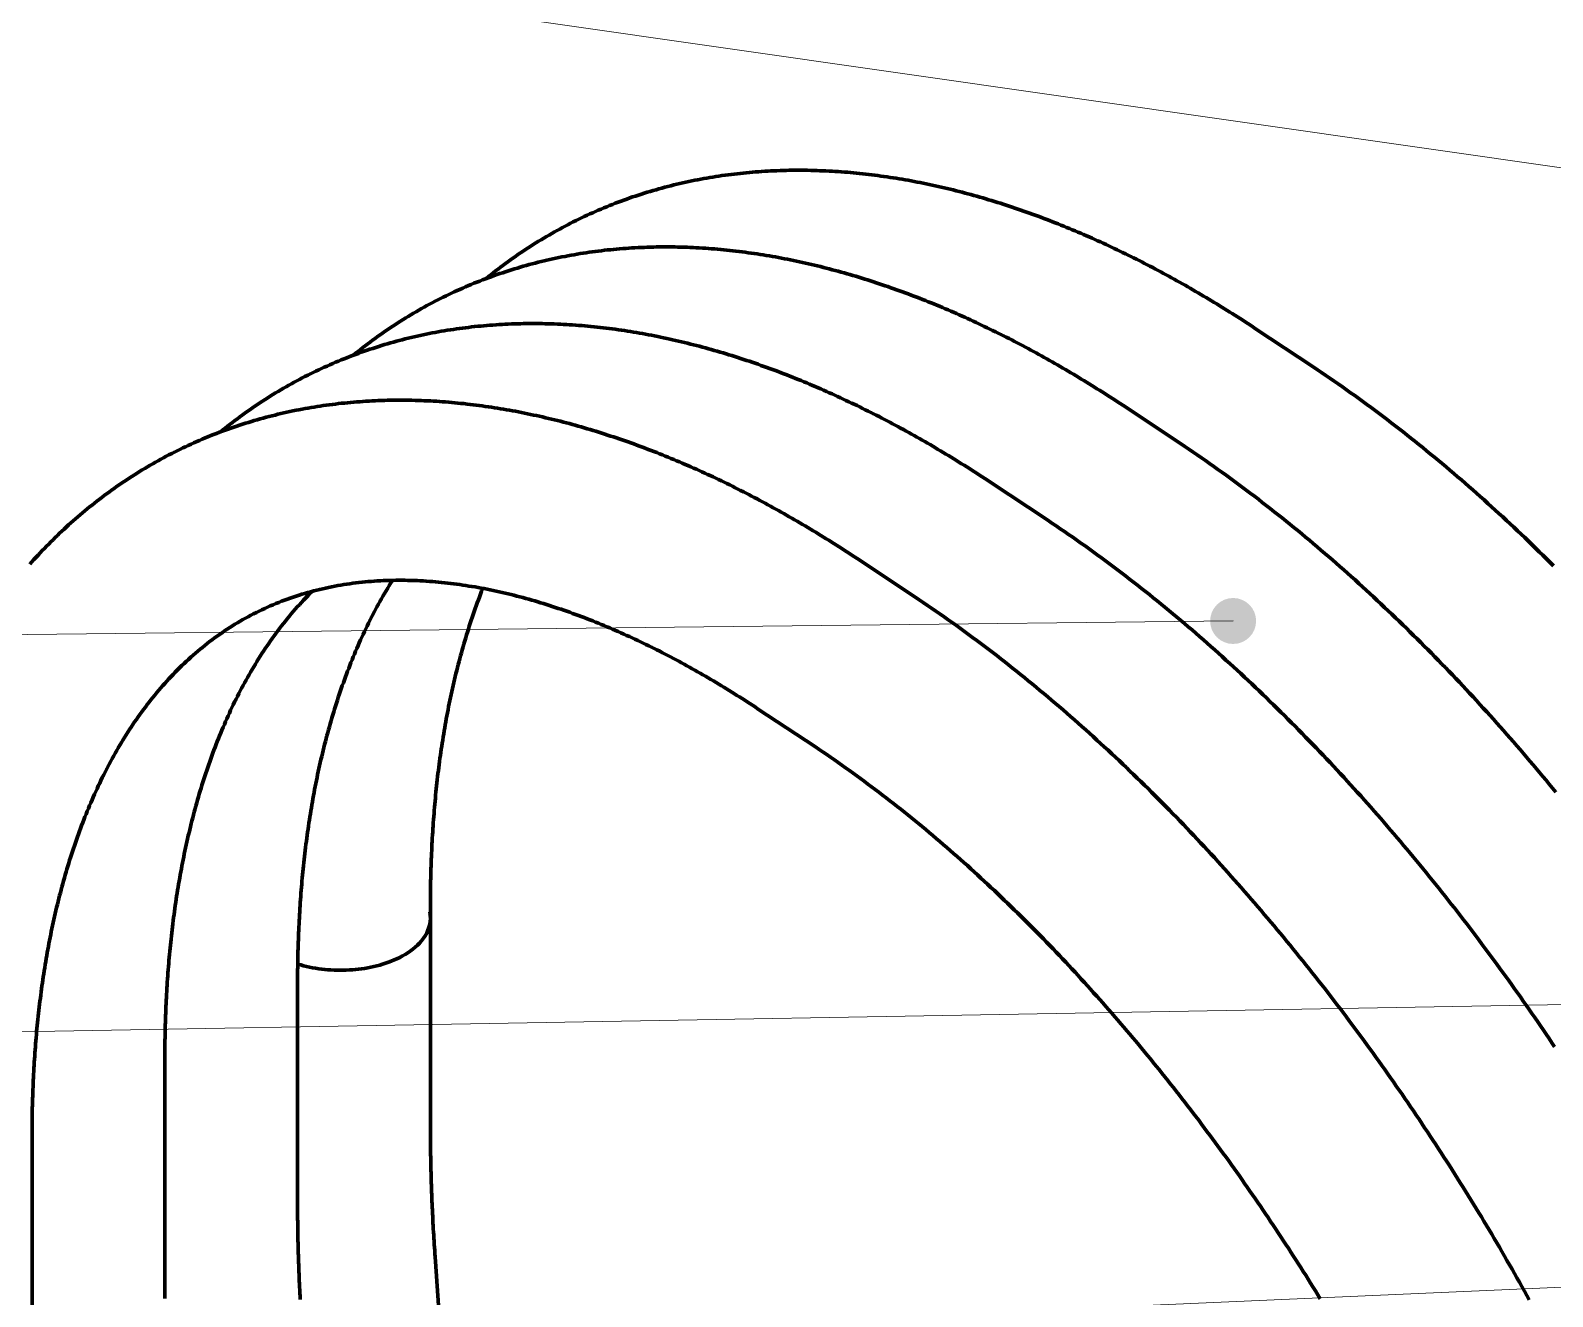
# Model space of a CAD drawing. Header units: millimetres. Extents: x 0 to 841, y 0 to 594.
# Drawn here: x 144.83 to 184.55, y 475.81 to 508.85 of the extents above; entities that cross this region are included whole.
import ezdxf

# ---------------------------------------------------------------- set-up
doc = ezdxf.new("R2010")
doc.units = ezdxf.units.MM
doc.layers.add('01-VISIBLE', color=7, linetype='CONTINUOUS', lineweight=70)
doc.layers.add('08-FINA', color=5, linetype='CONTINUOUS', lineweight=18)

msp = doc.modelspace()

# ---------------------------------------------------------------- hatches: boundary and pattern name
at = {"layer": '08-FINA'}
h = msp.add_hatch(color=7, dxfattribs=at)
h.dxf.hatch_style = 1
edge = h.paths.add_edge_path()
edge.add_arc((176.213, 493.44), 0.6, 0, 360)

# ---------------------------------------------------------------- linework, layer by layer
at = {"layer": '01-VISIBLE'}
for p, q in [((178.304, 500.07), (176.797, 501.069)), ((174.84, 498.069), (173.332, 499.069)), ((171.375, 496.069), (169.867, 497.069)), ((167.91, 494.068), (166.402, 495.068)), ((165.313, 490.151), (163.805, 491.151)), ((155.267, 486.007), (155.267, 485.68)), ((155.267, 485.68), (155.267, 480.244)), ((151.803, 484.007), (151.803, 478.244)), ((148.338, 482.006), (148.338, 476.243)), ((144.873, 480.006), (144.873, 474.243)), ((155.391, 476.845), (159.332, 421.553))]:
    msp.add_line(p, q, dxfattribs=at)
for points in [[(176.797, 501.069), (176.73, 501.113), (176.663, 501.157), (176.596, 501.201), (176.529, 501.245), (176.462, 501.288), (176.395, 501.332), (176.327, 501.375), (176.26, 501.418), (176.192, 501.461), (176.124, 501.503), (176.057, 501.546), (175.989, 501.588), (175.921, 501.63), (175.853, 501.672), (175.784, 501.714), (175.716, 501.756), (175.648, 501.797), (175.579, 501.839), (175.51, 501.88), (175.442, 501.921), (175.373, 501.962), (175.304, 502.002), (175.235, 502.042), (175.166, 502.083), (175.096, 502.123), (175.027, 502.163), (174.958, 502.202), (174.888, 502.242), (174.818, 502.281), (174.748, 502.32), (174.678, 502.359), (174.608, 502.398), (174.538, 502.436), (174.468, 502.475), (174.398, 502.513), (174.327, 502.551), (174.257, 502.589), (174.186, 502.626), (174.115, 502.663), (174.044, 502.701), (173.973, 502.738), (173.902, 502.774), (173.831, 502.811), (173.76, 502.847), (173.688, 502.883), (173.617, 502.919), (173.545, 502.955), (173.474, 502.99), (173.402, 503.026), (173.33, 503.061), (173.258, 503.095), (173.186, 503.13), (173.113, 503.164), (173.041, 503.199), (172.969, 503.233), (172.896, 503.266), (172.823, 503.3), (172.751, 503.333), (172.678, 503.366), (172.605, 503.399), (172.532, 503.432), (172.459, 503.464), (172.385, 503.496), (172.312, 503.528), (172.238, 503.56), (172.165, 503.591), (172.091, 503.622), (172.017, 503.653), (171.943, 503.684), (171.869, 503.714), (171.795, 503.744), (171.721, 503.774), (171.647, 503.804), (171.572, 503.833), (171.498, 503.862), (171.423, 503.891), (171.348, 503.92), (171.274, 503.948), (171.199, 503.977), (171.124, 504.004), (171.049, 504.032), (170.973, 504.059), (170.898, 504.086), (170.823, 504.113), (170.747, 504.14), (170.672, 504.166), (170.596, 504.192), (170.52, 504.218), (170.444, 504.243), (170.368, 504.268), (170.292, 504.293), (170.216, 504.318), (170.14, 504.342), (170.063, 504.366), (169.987, 504.389), (169.911, 504.413), (169.834, 504.436), (169.757, 504.459), (169.68, 504.481), (169.604, 504.503), (169.527, 504.525), (169.45, 504.547), (169.372, 504.568), (169.295, 504.589), (169.218, 504.61), (169.14, 504.63), (169.063, 504.65), (168.985, 504.67), (168.908, 504.689), (168.83, 504.708), (168.752, 504.727), (168.674, 504.746), (168.597, 504.764), (168.518, 504.782), (168.44, 504.799), (168.362, 504.816), (168.284, 504.833), (168.206, 504.849), (168.127, 504.865), (168.049, 504.881), (167.97, 504.896), (167.892, 504.912), (167.813, 504.926), (167.734, 504.941), (167.656, 504.955), (167.577, 504.968), (167.498, 504.981), (167.419, 504.994), (167.34, 505.007), (167.261, 505.019), (167.182, 505.031), (167.102, 505.042), (167.023, 505.053), (166.944, 505.064), (166.864, 505.074), (166.785, 505.084), (166.706, 505.094), (166.626, 505.103), (166.547, 505.112), (166.467, 505.12), (166.387, 505.128), (166.308, 505.136), (166.228, 505.143), (166.148, 505.15), (166.069, 505.156), (165.989, 505.162), (165.909, 505.168), (165.829, 505.173), (165.749, 505.178), (165.669, 505.183), (165.589, 505.187), (165.51, 505.19), (165.43, 505.193), (165.35, 505.196), (165.27, 505.198), (165.19, 505.2), (165.11, 505.202), (165.03, 505.203), (164.95, 505.203), (164.87, 505.204), (164.79, 505.203), (164.71, 505.203), (164.63, 505.202), (164.55, 505.2), (164.47, 505.198), (164.39, 505.196), (164.31, 505.193), (164.23, 505.19), (164.15, 505.186), (164.07, 505.182), (163.99, 505.177), (163.91, 505.172), (163.83, 505.166), (163.75, 505.16), (163.671, 505.154), (163.591, 505.147), (163.511, 505.139), (163.432, 505.132), (163.352, 505.123), (163.273, 505.114), (163.193, 505.105), (163.114, 505.096), (163.034, 505.085), (162.955, 505.075), (162.876, 505.064), (162.797, 505.052), (162.717, 505.04), (162.638, 505.027), (162.559, 505.014), (162.481, 505.001), (162.402, 504.987), (162.323, 504.972), (162.244, 504.957), (162.166, 504.942), (162.088, 504.926), (162.009, 504.91), (161.931, 504.893), (161.853, 504.875), (161.775, 504.858), (161.697, 504.839), (161.619, 504.82), (161.542, 504.801), (161.464, 504.781), (161.387, 504.761), (161.309, 504.74), (161.232, 504.719), (161.155, 504.697), (161.078, 504.675), (161.002, 504.652), (160.925, 504.629), (160.849, 504.606), (160.772, 504.581), (160.696, 504.557), (160.62, 504.532), (160.544, 504.506), (160.469, 504.48), (160.393, 504.453), (160.318, 504.426), (160.243, 504.399), (160.168, 504.37), (160.093, 504.342), (160.019, 504.313), (159.944, 504.283), (159.87, 504.253), (159.796, 504.223), (159.722, 504.192), (159.649, 504.16), (159.575, 504.129), (159.502, 504.096), (159.429, 504.063), (159.357, 504.03), (159.284, 503.996), (159.212, 503.962), (159.14, 503.927), (159.068, 503.892), (158.996, 503.856), (158.925, 503.82), (158.854, 503.783), (158.783, 503.746), (158.712, 503.709), (158.642, 503.67), (158.572, 503.632), (158.502, 503.593), (158.432, 503.554), (158.363, 503.514), (158.294, 503.473), (158.225, 503.433), (158.156, 503.391), (158.088, 503.35), (158.02, 503.308), (157.952, 503.265), (157.885, 503.222), (157.817, 503.179), (157.75, 503.135), (157.684, 503.091), (157.617, 503.046), (157.551, 503.001), (157.486, 502.955), (157.42, 502.909), (157.355, 502.863), (157.29, 502.816), (157.225, 502.769), (157.161, 502.721), (157.097, 502.673), (157.033, 502.625), (156.97, 502.576), (156.907, 502.526), (156.844, 502.477), (156.782, 502.427), (156.72, 502.376)], [(173.332, 499.069), (173.265, 499.113), (173.198, 499.157), (173.131, 499.201), (173.064, 499.245), (172.997, 499.288), (172.93, 499.331), (172.862, 499.374), (172.795, 499.418), (172.727, 499.46), (172.66, 499.503), (172.592, 499.546), (172.524, 499.588), (172.456, 499.63), (172.388, 499.672), (172.32, 499.714), (172.251, 499.755), (172.183, 499.797), (172.114, 499.838), (172.046, 499.879), (171.977, 499.92), (171.908, 499.961), (171.839, 500.002), (171.77, 500.042), (171.701, 500.082), (171.632, 500.122), (171.562, 500.162), (171.493, 500.202), (171.423, 500.241), (171.353, 500.281), (171.284, 500.32), (171.214, 500.359), (171.144, 500.397), (171.074, 500.436), (171.003, 500.474), (170.933, 500.512), (170.862, 500.55), (170.792, 500.588), (170.721, 500.626), (170.65, 500.663), (170.58, 500.7), (170.509, 500.737), (170.438, 500.774), (170.366, 500.81), (170.295, 500.847), (170.224, 500.883), (170.152, 500.919), (170.081, 500.954), (170.009, 500.99), (169.937, 501.025), (169.865, 501.06), (169.793, 501.095), (169.721, 501.13), (169.649, 501.164), (169.576, 501.198), (169.504, 501.232), (169.431, 501.266), (169.359, 501.299), (169.286, 501.333), (169.213, 501.366), (169.14, 501.399), (169.067, 501.431), (168.994, 501.463), (168.92, 501.496), (168.847, 501.527), (168.774, 501.559), (168.7, 501.59), (168.626, 501.622), (168.552, 501.653), (168.478, 501.683), (168.404, 501.714), (168.33, 501.744), (168.256, 501.774), (168.182, 501.803), (168.107, 501.833), (168.033, 501.862), (167.958, 501.891), (167.884, 501.92), (167.809, 501.948), (167.734, 501.976), (167.659, 502.004), (167.584, 502.032), (167.509, 502.059), (167.433, 502.086), (167.358, 502.113), (167.282, 502.139), (167.207, 502.166), (167.131, 502.191), (167.055, 502.217), (166.979, 502.243), (166.903, 502.268), (166.827, 502.293), (166.751, 502.317), (166.675, 502.341), (166.599, 502.365), (166.522, 502.389), (166.446, 502.412), (166.369, 502.436), (166.292, 502.458), (166.216, 502.481), (166.139, 502.503), (166.062, 502.525), (165.985, 502.547), (165.908, 502.568), (165.83, 502.589), (165.753, 502.609), (165.676, 502.63), (165.598, 502.65), (165.521, 502.67), (165.443, 502.689), (165.365, 502.708), (165.288, 502.727), (165.21, 502.745), (165.132, 502.763), (165.054, 502.781), (164.976, 502.799), (164.897, 502.816), (164.819, 502.832), (164.741, 502.849), (164.662, 502.865), (164.584, 502.881), (164.505, 502.896), (164.427, 502.911), (164.348, 502.926), (164.27, 502.94), (164.191, 502.954), (164.112, 502.968), (164.033, 502.981), (163.954, 502.994), (163.875, 503.006), (163.796, 503.019), (163.717, 503.03), (163.638, 503.042), (163.558, 503.053), (163.479, 503.064), (163.4, 503.074), (163.32, 503.084), (163.241, 503.094), (163.161, 503.103), (163.082, 503.112), (163.002, 503.12), (162.923, 503.128), (162.843, 503.136), (162.763, 503.143), (162.684, 503.15), (162.604, 503.156), (162.524, 503.162), (162.444, 503.168), (162.364, 503.173), (162.284, 503.178), (162.205, 503.182), (162.125, 503.186), (162.045, 503.19), (161.965, 503.193), (161.885, 503.196), (161.805, 503.198), (161.725, 503.2), (161.645, 503.201), (161.565, 503.202), (161.485, 503.203), (161.405, 503.203), (161.325, 503.203), (161.245, 503.202), (161.165, 503.201), (161.085, 503.2), (161.005, 503.198), (160.925, 503.195), (160.845, 503.192), (160.765, 503.189), (160.685, 503.185), (160.605, 503.181), (160.525, 503.176), (160.445, 503.171), (160.365, 503.166), (160.286, 503.16), (160.206, 503.153), (160.126, 503.146), (160.046, 503.139), (159.967, 503.131), (159.887, 503.123), (159.808, 503.114), (159.728, 503.105), (159.649, 503.095), (159.569, 503.085), (159.49, 503.074), (159.411, 503.063), (159.332, 503.052), (159.253, 503.039), (159.174, 503.027), (159.095, 503.014), (159.016, 503), (158.937, 502.986), (158.858, 502.972), (158.78, 502.957), (158.701, 502.942), (158.623, 502.926), (158.544, 502.909), (158.466, 502.892), (158.388, 502.875), (158.31, 502.857), (158.232, 502.839), (158.154, 502.82), (158.077, 502.801), (157.999, 502.781), (157.922, 502.761), (157.845, 502.74), (157.767, 502.719), (157.69, 502.697), (157.614, 502.675), (157.537, 502.652), (157.46, 502.629), (157.384, 502.605), (157.307, 502.581), (157.231, 502.556), (157.155, 502.531), (157.08, 502.506), (157.004, 502.479), (156.929, 502.453), (156.853, 502.426), (156.778, 502.398), (156.703, 502.37), (156.628, 502.342), (156.554, 502.312), (156.479, 502.283), (156.405, 502.253), (156.331, 502.222), (156.258, 502.192), (156.184, 502.16), (156.111, 502.128), (156.037, 502.096), (155.964, 502.063), (155.892, 502.03), (155.819, 501.996), (155.747, 501.961), (155.675, 501.927), (155.603, 501.891), (155.531, 501.856), (155.46, 501.819), (155.389, 501.783), (155.318, 501.746), (155.247, 501.708), (155.177, 501.67), (155.107, 501.632), (155.037, 501.593), (154.967, 501.553), (154.898, 501.513), (154.829, 501.473), (154.76, 501.432), (154.691, 501.391), (154.623, 501.349), (154.555, 501.307), (154.487, 501.265), (154.42, 501.222), (154.353, 501.178), (154.286, 501.134), (154.219, 501.09), (154.153, 501.045), (154.087, 501), (154.021, 500.955), (153.955, 500.909), (153.89, 500.862), (153.825, 500.816), (153.761, 500.768), (153.696, 500.721), (153.632, 500.673), (153.569, 500.624), (153.505, 500.575), (153.442, 500.526), (153.379, 500.476), (153.317, 500.426), (153.255, 500.376)], [(169.867, 497.069), (169.8, 497.113), (169.733, 497.157), (169.666, 497.2), (169.599, 497.244), (169.532, 497.288), (169.465, 497.331), (169.398, 497.374), (169.33, 497.417), (169.262, 497.46), (169.195, 497.503), (169.127, 497.545), (169.059, 497.587), (168.991, 497.63), (168.923, 497.672), (168.855, 497.713), (168.786, 497.755), (168.718, 497.797), (168.649, 497.838), (168.581, 497.879), (168.512, 497.92), (168.443, 497.961), (168.374, 498.001), (168.305, 498.042), (168.236, 498.082), (168.167, 498.122), (168.097, 498.162), (168.028, 498.201), (167.958, 498.241), (167.889, 498.28), (167.819, 498.319), (167.749, 498.358), (167.679, 498.397), (167.609, 498.436), (167.538, 498.474), (167.468, 498.512), (167.398, 498.55), (167.327, 498.588), (167.256, 498.625), (167.186, 498.663), (167.115, 498.7), (167.044, 498.737), (166.973, 498.773), (166.902, 498.81), (166.83, 498.846), (166.759, 498.882), (166.687, 498.918), (166.616, 498.954), (166.544, 498.989), (166.472, 499.025), (166.4, 499.06), (166.328, 499.095), (166.256, 499.129), (166.184, 499.164), (166.111, 499.198), (166.039, 499.232), (165.966, 499.265), (165.894, 499.299), (165.821, 499.332), (165.748, 499.365), (165.675, 499.398), (165.602, 499.431), (165.529, 499.463), (165.456, 499.495), (165.382, 499.527), (165.309, 499.559), (165.235, 499.59), (165.161, 499.621), (165.088, 499.652), (165.014, 499.683), (164.94, 499.713), (164.866, 499.743), (164.791, 499.773), (164.717, 499.803), (164.643, 499.832), (164.568, 499.862), (164.493, 499.891), (164.419, 499.919), (164.344, 499.948), (164.269, 499.976), (164.194, 500.004), (164.119, 500.031), (164.044, 500.058), (163.968, 500.086), (163.893, 500.112), (163.818, 500.139), (163.742, 500.165), (163.666, 500.191), (163.59, 500.217), (163.515, 500.242), (163.439, 500.267), (163.363, 500.292), (163.286, 500.317), (163.21, 500.341), (163.134, 500.365), (163.057, 500.389), (162.981, 500.412), (162.904, 500.435), (162.828, 500.458), (162.751, 500.48), (162.674, 500.503), (162.597, 500.525), (162.52, 500.546), (162.443, 500.567), (162.366, 500.588), (162.288, 500.609), (162.211, 500.629), (162.133, 500.649), (162.056, 500.669), (161.978, 500.689), (161.9, 500.708), (161.823, 500.726), (161.745, 500.745), (161.667, 500.763), (161.589, 500.781), (161.511, 500.798), (161.433, 500.815), (161.354, 500.832), (161.276, 500.848), (161.198, 500.865), (161.119, 500.88), (161.041, 500.896), (160.962, 500.911), (160.883, 500.925), (160.805, 500.94), (160.726, 500.954), (160.647, 500.967), (160.568, 500.981), (160.489, 500.994), (160.41, 501.006), (160.331, 501.018), (160.252, 501.03), (160.173, 501.042), (160.093, 501.053), (160.014, 501.063), (159.935, 501.074), (159.855, 501.084), (159.776, 501.093), (159.697, 501.102), (159.617, 501.111), (159.537, 501.119), (159.458, 501.128), (159.378, 501.135), (159.298, 501.142), (159.219, 501.149), (159.139, 501.156), (159.059, 501.162), (158.979, 501.167), (158.899, 501.173), (158.82, 501.177), (158.74, 501.182), (158.66, 501.186), (158.58, 501.189), (158.5, 501.192), (158.42, 501.195), (158.34, 501.198), (158.26, 501.199), (158.18, 501.201), (158.1, 501.202), (158.02, 501.203), (157.94, 501.203), (157.86, 501.203), (157.78, 501.202), (157.7, 501.201), (157.62, 501.199), (157.54, 501.197), (157.46, 501.195), (157.38, 501.192), (157.3, 501.189), (157.22, 501.185), (157.14, 501.181), (157.06, 501.176), (156.98, 501.171), (156.901, 501.165), (156.821, 501.159), (156.741, 501.153), (156.661, 501.146), (156.582, 501.139), (156.502, 501.131), (156.422, 501.122), (156.343, 501.114), (156.263, 501.104), (156.184, 501.095), (156.105, 501.085), (156.025, 501.074), (155.946, 501.063), (155.867, 501.051), (155.788, 501.039), (155.709, 501.026), (155.63, 501.013), (155.551, 501), (155.472, 500.986), (155.393, 500.972), (155.315, 500.957), (155.236, 500.941), (155.158, 500.925), (155.08, 500.909), (155.001, 500.892), (154.923, 500.875), (154.845, 500.857), (154.767, 500.838), (154.69, 500.82), (154.612, 500.8), (154.534, 500.781), (154.457, 500.76), (154.38, 500.74), (154.303, 500.718), (154.226, 500.697), (154.149, 500.674), (154.072, 500.652), (153.995, 500.628), (153.919, 500.605), (153.843, 500.581), (153.767, 500.556), (153.691, 500.531), (153.615, 500.505), (153.539, 500.479), (153.464, 500.452), (153.388, 500.425), (153.313, 500.398), (153.238, 500.37), (153.164, 500.341), (153.089, 500.312), (153.015, 500.283), (152.94, 500.253), (152.866, 500.222), (152.793, 500.191), (152.719, 500.16), (152.646, 500.128), (152.573, 500.095), (152.5, 500.062), (152.427, 500.029), (152.354, 499.995), (152.282, 499.961), (152.21, 499.926), (152.138, 499.891), (152.067, 499.855), (151.995, 499.819), (151.924, 499.782), (151.853, 499.745), (151.783, 499.708), (151.712, 499.67), (151.642, 499.631), (151.572, 499.592), (151.502, 499.553), (151.433, 499.513), (151.364, 499.473), (151.295, 499.432), (151.227, 499.391), (151.158, 499.349), (151.09, 499.307), (151.022, 499.264), (150.955, 499.221), (150.888, 499.178), (150.821, 499.134), (150.754, 499.09), (150.688, 499.045), (150.622, 499), (150.556, 498.954), (150.49, 498.908), (150.425, 498.862), (150.36, 498.815), (150.296, 498.768), (150.231, 498.72), (150.167, 498.672), (150.104, 498.624), (150.04, 498.575), (149.977, 498.526), (149.915, 498.476), (149.852, 498.426), (149.79, 498.375)], [(184.573, 494.88), (184.48, 494.972), (184.387, 495.065), (184.293, 495.157), (184.199, 495.249), (184.105, 495.341), (184.011, 495.433), (183.916, 495.524), (183.821, 495.615), (183.726, 495.706), (183.631, 495.796), (183.535, 495.887), (183.439, 495.977), (183.343, 496.066), (183.247, 496.156), (183.15, 496.245), (183.053, 496.334), (182.956, 496.422), (182.858, 496.51), (182.761, 496.598), (182.663, 496.686), (182.564, 496.773), (182.466, 496.86), (182.367, 496.947), (182.268, 497.034), (182.169, 497.12), (182.069, 497.206), (181.969, 497.291), (181.869, 497.377), (181.769, 497.462), (181.668, 497.546), (181.568, 497.631), (181.466, 497.715), (181.365, 497.798), (181.263, 497.882), (181.161, 497.965), (181.059, 498.047), (180.957, 498.13), (180.854, 498.212), (180.751, 498.293), (180.647, 498.375), (180.544, 498.456), (180.44, 498.536), (180.336, 498.616), (180.231, 498.696), (180.127, 498.776), (180.022, 498.855), (179.916, 498.934), (179.811, 499.012), (179.705, 499.09), (179.599, 499.168), (179.493, 499.245), (179.386, 499.322), (179.279, 499.399), (179.172, 499.475), (179.065, 499.551), (178.957, 499.626), (178.849, 499.701), (178.74, 499.776), (178.632, 499.85), (178.523, 499.923), (178.414, 499.997), (178.304, 500.07)], [(166.402, 495.068), (166.335, 495.112), (166.268, 495.156), (166.201, 495.2), (166.134, 495.244), (166.067, 495.287), (166, 495.331), (165.932, 495.374), (165.865, 495.417), (165.797, 495.46), (165.729, 495.502), (165.662, 495.545), (165.594, 495.587), (165.526, 495.63), (165.457, 495.672), (165.389, 495.713), (165.321, 495.755), (165.252, 495.797), (165.184, 495.838), (165.115, 495.879), (165.046, 495.92), (164.977, 495.961), (164.908, 496.001), (164.839, 496.042), (164.77, 496.082), (164.701, 496.122), (164.631, 496.162), (164.562, 496.202), (164.492, 496.241), (164.422, 496.281), (164.352, 496.32), (164.282, 496.359), (164.212, 496.397), (164.142, 496.436), (164.072, 496.474), (164.002, 496.513), (163.931, 496.55), (163.86, 496.588), (163.79, 496.626), (163.719, 496.663), (163.648, 496.7), (163.577, 496.737), (163.506, 496.774), (163.435, 496.811), (163.363, 496.847), (163.292, 496.883), (163.22, 496.919), (163.148, 496.955), (163.077, 496.99), (163.005, 497.026), (162.933, 497.061), (162.861, 497.095), (162.789, 497.13), (162.716, 497.165), (162.644, 497.199), (162.571, 497.233), (162.499, 497.266), (162.426, 497.3), (162.353, 497.333), (162.28, 497.366), (162.207, 497.399), (162.134, 497.432), (162.061, 497.464), (161.987, 497.496), (161.914, 497.528), (161.84, 497.56), (161.767, 497.591), (161.693, 497.622), (161.619, 497.653), (161.545, 497.684), (161.471, 497.714), (161.397, 497.745), (161.323, 497.774), (161.248, 497.804), (161.174, 497.834), (161.099, 497.863), (161.025, 497.892), (160.95, 497.92), (160.875, 497.949), (160.8, 497.977), (160.725, 498.005), (160.65, 498.032), (160.574, 498.06), (160.499, 498.087), (160.424, 498.114), (160.348, 498.14), (160.272, 498.166), (160.197, 498.192), (160.121, 498.218), (160.045, 498.243), (159.969, 498.268), (159.893, 498.293), (159.817, 498.318), (159.74, 498.342), (159.664, 498.366), (159.587, 498.39), (159.511, 498.413), (159.434, 498.436), (159.357, 498.459), (159.281, 498.482), (159.204, 498.504), (159.127, 498.526), (159.049, 498.547), (158.972, 498.569), (158.895, 498.59), (158.818, 498.61), (158.74, 498.631), (158.663, 498.651), (158.585, 498.67), (158.507, 498.69), (158.43, 498.709), (158.352, 498.727), (158.274, 498.746), (158.196, 498.764), (158.118, 498.782), (158.04, 498.799), (157.961, 498.816), (157.883, 498.833), (157.805, 498.849), (157.726, 498.865), (157.648, 498.881), (157.569, 498.897), (157.49, 498.912), (157.412, 498.926), (157.333, 498.941), (157.254, 498.955), (157.175, 498.968), (157.096, 498.981), (157.017, 498.994), (156.938, 499.007), (156.859, 499.019), (156.78, 499.031), (156.7, 499.042), (156.621, 499.053), (156.542, 499.064), (156.462, 499.074), (156.383, 499.084), (156.303, 499.094), (156.224, 499.103), (156.144, 499.112), (156.065, 499.12), (155.985, 499.128), (155.905, 499.135), (155.825, 499.143), (155.746, 499.149), (155.666, 499.156), (155.586, 499.162), (155.506, 499.167), (155.426, 499.173), (155.346, 499.177), (155.266, 499.182), (155.186, 499.186), (155.106, 499.189), (155.026, 499.192), (154.946, 499.195), (154.866, 499.197), (154.786, 499.199), (154.706, 499.201), (154.626, 499.202), (154.546, 499.202), (154.466, 499.202), (154.386, 499.202), (154.306, 499.201), (154.226, 499.2), (154.146, 499.199), (154.066, 499.197), (153.986, 499.194), (153.906, 499.191), (153.826, 499.188), (153.746, 499.184), (153.666, 499.18), (153.586, 499.175), (153.506, 499.17), (153.426, 499.164), (153.346, 499.158), (153.266, 499.152), (153.186, 499.145), (153.107, 499.137), (153.027, 499.129), (152.947, 499.121), (152.868, 499.112), (152.788, 499.103), (152.709, 499.093), (152.629, 499.083), (152.55, 499.072), (152.471, 499.061), (152.392, 499.049), (152.312, 499.037), (152.233, 499.024), (152.154, 499.011), (152.075, 498.998), (151.997, 498.984), (151.918, 498.969), (151.839, 498.954), (151.761, 498.939), (151.682, 498.923), (151.604, 498.906), (151.526, 498.889), (151.447, 498.872), (151.369, 498.854), (151.291, 498.835), (151.214, 498.816), (151.136, 498.797), (151.058, 498.777), (150.981, 498.757), (150.904, 498.736), (150.826, 498.715), (150.749, 498.693), (150.672, 498.671), (150.596, 498.648), (150.519, 498.624), (150.443, 498.601), (150.366, 498.576), (150.29, 498.552), (150.214, 498.526), (150.138, 498.501), (150.063, 498.475), (149.987, 498.448), (149.912, 498.421), (149.837, 498.393), (149.762, 498.365), (149.687, 498.336), (149.612, 498.307), (149.538, 498.277), (149.464, 498.247), (149.39, 498.217), (149.316, 498.186), (149.242, 498.154), (149.169, 498.122), (149.096, 498.09), (149.023, 498.057), (148.95, 498.023), (148.878, 497.989), (148.805, 497.955), (148.733, 497.92), (148.661, 497.885), (148.59, 497.849), (148.518, 497.812), (148.447, 497.776), (148.376, 497.738), (148.306, 497.701), (148.235, 497.663), (148.165, 497.624), (148.095, 497.585), (148.026, 497.545), (147.956, 497.505), (147.887, 497.465), (147.818, 497.424), (147.75, 497.383), (147.681, 497.341), (147.613, 497.299), (147.545, 497.256), (147.478, 497.213), (147.411, 497.17), (147.344, 497.126), (147.277, 497.081), (147.211, 497.036), (147.145, 496.991), (147.079, 496.946), (147.014, 496.899), (146.948, 496.853), (146.883, 496.806), (146.819, 496.759), (146.755, 496.711), (146.691, 496.663), (146.627, 496.614), (146.564, 496.565), (146.501, 496.516), (146.438, 496.466), (146.375, 496.416), (146.313, 496.365), (146.252, 496.314), (146.19, 496.263), (146.129, 496.211), (146.068, 496.159), (146.008, 496.107), (145.947, 496.054), (145.888, 496.001), (145.828, 495.947), (145.769, 495.893), (145.71, 495.839), (145.652, 495.784), (145.593, 495.729), (145.536, 495.674), (145.478, 495.618), (145.421, 495.562), (145.364, 495.506), (145.308, 495.449), (145.251, 495.392), (145.196, 495.334), (145.14, 495.277), (145.085, 495.219), (145.03, 495.16), (144.976, 495.101), (144.922, 495.042), (144.868, 494.983), (144.814, 494.923)], [(184.63, 488.976), (184.547, 489.078), (184.463, 489.179), (184.379, 489.281), (184.295, 489.382), (184.211, 489.483), (184.127, 489.583), (184.042, 489.684), (183.957, 489.784), (183.872, 489.884), (183.786, 489.984), (183.7, 490.084), (183.614, 490.183), (183.528, 490.283), (183.442, 490.382), (183.355, 490.481), (183.268, 490.579), (183.181, 490.678), (183.093, 490.776), (183.006, 490.874), (182.918, 490.972), (182.83, 491.069), (182.741, 491.167), (182.653, 491.264), (182.564, 491.361), (182.475, 491.457), (182.385, 491.554), (182.296, 491.65), (182.206, 491.746), (182.116, 491.842), (182.025, 491.937), (181.935, 492.032), (181.844, 492.127), (181.753, 492.222), (181.662, 492.317), (181.57, 492.411), (181.478, 492.505), (181.386, 492.599), (181.294, 492.693), (181.201, 492.786), (181.108, 492.879), (181.015, 492.972), (180.922, 493.065), (180.828, 493.157), (180.734, 493.249), (180.64, 493.341), (180.546, 493.432), (180.451, 493.524), (180.356, 493.615), (180.261, 493.705), (180.166, 493.796), (180.07, 493.886), (179.974, 493.976), (179.878, 494.066), (179.782, 494.155), (179.685, 494.244), (179.588, 494.333), (179.491, 494.422), (179.394, 494.51), (179.296, 494.598), (179.198, 494.686), (179.1, 494.773), (179.001, 494.86), (178.902, 494.947), (178.803, 495.033), (178.704, 495.12), (178.604, 495.205), (178.505, 495.291), (178.405, 495.376), (178.304, 495.461), (178.204, 495.546), (178.103, 495.63), (178.002, 495.714), (177.9, 495.798), (177.798, 495.881), (177.696, 495.964), (177.594, 496.047), (177.492, 496.129), (177.389, 496.211), (177.286, 496.293), (177.183, 496.374), (177.079, 496.455), (176.975, 496.536), (176.871, 496.616), (176.767, 496.696), (176.662, 496.775), (176.557, 496.855), (176.452, 496.933), (176.346, 497.012), (176.24, 497.09), (176.134, 497.168), (176.028, 497.245), (175.921, 497.322), (175.814, 497.398), (175.707, 497.475), (175.6, 497.55), (175.492, 497.626), (175.384, 497.701), (175.276, 497.775), (175.167, 497.849), (175.058, 497.923), (174.949, 497.996), (174.84, 498.069)], [(184.602, 482.325), (184.529, 482.434), (184.456, 482.543), (184.382, 482.652), (184.308, 482.761), (184.234, 482.87), (184.16, 482.978), (184.085, 483.087), (184.011, 483.195), (183.936, 483.303), (183.86, 483.411), (183.785, 483.518), (183.709, 483.626), (183.633, 483.733), (183.557, 483.84), (183.481, 483.947), (183.404, 484.054), (183.327, 484.161), (183.25, 484.267), (183.173, 484.374), (183.096, 484.48), (183.018, 484.586), (182.94, 484.692), (182.862, 484.798), (182.783, 484.903), (182.704, 485.008), (182.626, 485.114), (182.546, 485.219), (182.467, 485.323), (182.387, 485.428), (182.308, 485.532), (182.228, 485.637), (182.147, 485.741), (182.067, 485.845), (181.986, 485.949), (181.905, 486.052), (181.824, 486.156), (181.742, 486.259), (181.661, 486.362), (181.579, 486.465), (181.496, 486.567), (181.414, 486.67), (181.331, 486.772), (181.249, 486.874), (181.165, 486.976), (181.082, 487.078), (180.998, 487.179), (180.915, 487.28), (180.831, 487.381), (180.746, 487.482), (180.662, 487.583), (180.577, 487.684), (180.492, 487.784), (180.407, 487.884), (180.321, 487.984), (180.236, 488.084), (180.15, 488.183), (180.063, 488.282), (179.977, 488.381), (179.89, 488.48), (179.803, 488.579), (179.716, 488.677), (179.629, 488.775), (179.541, 488.873), (179.453, 488.971), (179.365, 489.069), (179.277, 489.166), (179.188, 489.263), (179.099, 489.36), (179.01, 489.457), (178.921, 489.553), (178.831, 489.649), (178.741, 489.745), (178.651, 489.841), (178.561, 489.937), (178.47, 490.032), (178.379, 490.127), (178.288, 490.222), (178.197, 490.316), (178.105, 490.411), (178.013, 490.505), (177.921, 490.599), (177.829, 490.692), (177.736, 490.786), (177.643, 490.879), (177.55, 490.972), (177.457, 491.064), (177.363, 491.156), (177.27, 491.249), (177.175, 491.34), (177.081, 491.432), (176.986, 491.523), (176.892, 491.614), (176.796, 491.705), (176.701, 491.796), (176.605, 491.886), (176.51, 491.976), (176.413, 492.065), (176.317, 492.155), (176.22, 492.244), (176.123, 492.333), (176.026, 492.421), (175.929, 492.509), (175.831, 492.597), (175.733, 492.685), (175.635, 492.773), (175.536, 492.86), (175.438, 492.946), (175.338, 493.033), (175.239, 493.119), (175.14, 493.205), (175.04, 493.291), (174.94, 493.376), (174.839, 493.461), (174.739, 493.545), (174.638, 493.63), (174.537, 493.714), (174.435, 493.797), (174.334, 493.881), (174.232, 493.964), (174.129, 494.046), (174.027, 494.129), (173.924, 494.211), (173.821, 494.292), (173.718, 494.374), (173.614, 494.455), (173.51, 494.535), (173.406, 494.616), (173.302, 494.695), (173.197, 494.775), (173.092, 494.854), (172.987, 494.933), (172.881, 495.011), (172.776, 495.09), (172.669, 495.167), (172.563, 495.245), (172.456, 495.321), (172.35, 495.398), (172.242, 495.474), (172.135, 495.55), (172.027, 495.625), (171.919, 495.7), (171.811, 495.775), (171.702, 495.849), (171.593, 495.923), (171.484, 495.996), (171.375, 496.069)], [(163.805, 491.151), (163.738, 491.195), (163.671, 491.239), (163.604, 491.283), (163.537, 491.326), (163.47, 491.37), (163.402, 491.413), (163.335, 491.456), (163.267, 491.499), (163.2, 491.541), (163.132, 491.584), (163.064, 491.626), (162.996, 491.668), (162.927, 491.71), (162.859, 491.751), (162.79, 491.793), (162.722, 491.834), (162.653, 491.875), (162.584, 491.916), (162.515, 491.956), (162.446, 491.997), (162.377, 492.037), (162.307, 492.077), (162.238, 492.116), (162.168, 492.156), (162.099, 492.195), (162.029, 492.234), (161.959, 492.273), (161.889, 492.312), (161.818, 492.35), (161.748, 492.388), (161.677, 492.426), (161.607, 492.463), (161.536, 492.501), (161.465, 492.538), (161.394, 492.575), (161.323, 492.612), (161.252, 492.648), (161.18, 492.684), (161.109, 492.72), (161.037, 492.756), (160.965, 492.791), (160.893, 492.826), (160.821, 492.861), (160.749, 492.896), (160.677, 492.93), (160.604, 492.964), (160.532, 492.998), (160.459, 493.031), (160.386, 493.064), (160.313, 493.097), (160.24, 493.13), (160.167, 493.162), (160.094, 493.195), (160.02, 493.226), (159.947, 493.258), (159.873, 493.289), (159.799, 493.32), (159.725, 493.35), (159.651, 493.381), (159.577, 493.411), (159.503, 493.44), (159.428, 493.47), (159.354, 493.499), (159.279, 493.527), (159.204, 493.556), (159.129, 493.584), (159.054, 493.611), (158.979, 493.639), (158.903, 493.666), (158.828, 493.693), (158.752, 493.719), (158.677, 493.745), (158.601, 493.77), (158.525, 493.796), (158.449, 493.821), (158.373, 493.845), (158.296, 493.869), (158.22, 493.893), (158.143, 493.917), (158.067, 493.94), (157.99, 493.962), (157.913, 493.984), (157.836, 494.006), (157.759, 494.028), (157.682, 494.049), (157.604, 494.069), (157.527, 494.09), (157.449, 494.11), (157.372, 494.129), (157.294, 494.148), (157.216, 494.166), (157.138, 494.185), (157.06, 494.202), (156.982, 494.219), (156.904, 494.236), (156.825, 494.252), (156.747, 494.268), (156.668, 494.284), (156.59, 494.299), (156.511, 494.313), (156.432, 494.327), (156.353, 494.34), (156.274, 494.353), (156.195, 494.366), (156.116, 494.378), (156.037, 494.389), (155.958, 494.4), (155.878, 494.411), (155.799, 494.421), (155.719, 494.43), (155.64, 494.439), (155.56, 494.447), (155.481, 494.455), (155.401, 494.462), (155.321, 494.468), (155.241, 494.474), (155.161, 494.48), (155.082, 494.485), (155.002, 494.489), (154.922, 494.493), (154.842, 494.496), (154.762, 494.498), (154.682, 494.5), (154.602, 494.502), (154.522, 494.502), (154.442, 494.502), (154.362, 494.502), (154.282, 494.5), (154.202, 494.499), (154.122, 494.496), (154.042, 494.493), (153.962, 494.489), (153.882, 494.484), (153.802, 494.479), (153.722, 494.473), (153.642, 494.467), (153.563, 494.459), (153.483, 494.451), (153.403, 494.443), (153.324, 494.433), (153.245, 494.423), (153.165, 494.412), (153.086, 494.401), (153.007, 494.388), (152.928, 494.375), (152.849, 494.362), (152.77, 494.347), (152.692, 494.332), (152.613, 494.316), (152.535, 494.299), (152.457, 494.281), (152.379, 494.263), (152.302, 494.244), (152.224, 494.224), (152.147, 494.203), (152.07, 494.182), (151.993, 494.16), (151.916, 494.137), (151.84, 494.113), (151.763, 494.089), (151.687, 494.063), (151.612, 494.037), (151.536, 494.01), (151.461, 493.983), (151.386, 493.954), (151.312, 493.925), (151.238, 493.895), (151.164, 493.864), (151.09, 493.833), (151.017, 493.8), (150.944, 493.767), (150.872, 493.733), (150.8, 493.699), (150.728, 493.663), (150.656, 493.627), (150.585, 493.59), (150.515, 493.552), (150.445, 493.514), (150.375, 493.475), (150.306, 493.435), (150.237, 493.394), (150.168, 493.353), (150.1, 493.311), (150.032, 493.268), (149.965, 493.224), (149.898, 493.18), (149.832, 493.135), (149.766, 493.09), (149.701, 493.043), (149.636, 492.996), (149.572, 492.949), (149.508, 492.901), (149.445, 492.852), (149.382, 492.802), (149.319, 492.752), (149.258, 492.701), (149.196, 492.65), (149.135, 492.598), (149.075, 492.545), (149.015, 492.492), (148.956, 492.439), (148.897, 492.384), (148.839, 492.329), (148.781, 492.274), (148.724, 492.218), (148.667, 492.162), (148.611, 492.105), (148.555, 492.047), (148.5, 491.989), (148.445, 491.931), (148.391, 491.872), (148.337, 491.812), (148.284, 491.752), (148.232, 491.692), (148.18, 491.631), (148.128, 491.57), (148.077, 491.508), (148.027, 491.446), (147.977, 491.384), (147.927, 491.321), (147.879, 491.257), (147.83, 491.194), (147.782, 491.13), (147.735, 491.065), (147.688, 491), (147.642, 490.935), (147.596, 490.869), (147.55, 490.804), (147.505, 490.737), (147.461, 490.671), (147.417, 490.604), (147.374, 490.537), (147.331, 490.469), (147.288, 490.401), (147.246, 490.333), (147.205, 490.265), (147.164, 490.196), (147.123, 490.127), (147.083, 490.058), (147.043, 489.988), (147.004, 489.918), (146.966, 489.848), (146.927, 489.778), (146.89, 489.707), (146.852, 489.637), (146.815, 489.565), (146.779, 489.494), (146.743, 489.423), (146.707, 489.351), (146.672, 489.279), (146.638, 489.207), (146.603, 489.135), (146.57, 489.062), (146.536, 488.989), (146.503, 488.916), (146.471, 488.843), (146.438, 488.77), (146.407, 488.697), (146.375, 488.623), (146.345, 488.549), (146.314, 488.475), (146.284, 488.401), (146.254, 488.327), (146.225, 488.252), (146.196, 488.177), (146.167, 488.103), (146.139, 488.028), (146.112, 487.953), (146.084, 487.878), (146.057, 487.802), (146.031, 487.727), (146.004, 487.651), (145.978, 487.575), (145.953, 487.5), (145.928, 487.424), (145.903, 487.347), (145.878, 487.271), (145.854, 487.195), (145.831, 487.118), (145.807, 487.042), (145.784, 486.965), (145.762, 486.889), (145.739, 486.812), (145.717, 486.735), (145.695, 486.658), (145.674, 486.581), (145.653, 486.503), (145.632, 486.426), (145.612, 486.349), (145.592, 486.271), (145.572, 486.194), (145.553, 486.116), (145.534, 486.038), (145.515, 485.96), (145.497, 485.882), (145.479, 485.804), (145.461, 485.726), (145.443, 485.648), (145.426, 485.57), (145.409, 485.492), (145.393, 485.414), (145.376, 485.335), (145.36, 485.257), (145.345, 485.178), (145.329, 485.1), (145.314, 485.021), (145.299, 484.943), (145.285, 484.864), (145.271, 484.785), (145.257, 484.706), (145.243, 484.627), (145.23, 484.549), (145.216, 484.47), (145.204, 484.391), (145.191, 484.312), (145.179, 484.233), (145.167, 484.153), (145.155, 484.074), (145.143, 483.995), (145.132, 483.916), (145.121, 483.837), (145.11, 483.757), (145.1, 483.678), (145.09, 483.598), (145.08, 483.519), (145.07, 483.44), (145.061, 483.36), (145.051, 483.281), (145.042, 483.201), (145.034, 483.122), (145.025, 483.042), (145.017, 482.962), (145.009, 482.883), (145.001, 482.803), (144.994, 482.723), (144.987, 482.644), (144.98, 482.564), (144.973, 482.484), (144.966, 482.404), (144.96, 482.325), (144.954, 482.245), (144.948, 482.165), (144.943, 482.085), (144.937, 482.005), (144.932, 481.925), (144.927, 481.846), (144.922, 481.766), (144.918, 481.686), (144.914, 481.606), (144.91, 481.526), (144.906, 481.446), (144.902, 481.366), (144.899, 481.286), (144.896, 481.206), (144.893, 481.126), (144.89, 481.046), (144.887, 480.966), (144.885, 480.886), (144.883, 480.806), (144.881, 480.726), (144.879, 480.646), (144.878, 480.566), (144.876, 480.486), (144.875, 480.406), (144.874, 480.326), (144.874, 480.246), (144.873, 480.166), (144.873, 480.086), (144.873, 480.006)], [(154.28, 494.5), (154.237, 494.432), (154.194, 494.364), (154.153, 494.296), (154.111, 494.227), (154.07, 494.158), (154.03, 494.088), (153.99, 494.019), (153.95, 493.949), (153.911, 493.879), (153.873, 493.808), (153.835, 493.737), (153.797, 493.667), (153.76, 493.595), (153.723, 493.524), (153.687, 493.452), (153.651, 493.38), (153.616, 493.308), (153.581, 493.236), (153.546, 493.164), (153.512, 493.091), (153.478, 493.018), (153.445, 492.945), (153.412, 492.872), (153.38, 492.798), (153.348, 492.724), (153.316, 492.651), (153.285, 492.577), (153.255, 492.502), (153.224, 492.428), (153.194, 492.354), (153.165, 492.279), (153.136, 492.204), (153.107, 492.129), (153.078, 492.054), (153.05, 491.979), (153.023, 491.903), (152.996, 491.828), (152.969, 491.752), (152.942, 491.676), (152.916, 491.6), (152.89, 491.524), (152.865, 491.448), (152.84, 491.372), (152.816, 491.295), (152.791, 491.219), (152.767, 491.142), (152.744, 491.065), (152.721, 490.989), (152.698, 490.912), (152.675, 490.834), (152.653, 490.757), (152.631, 490.68), (152.61, 490.603), (152.588, 490.525), (152.568, 490.448), (152.547, 490.37), (152.527, 490.292), (152.507, 490.214), (152.488, 490.137), (152.468, 490.059), (152.45, 489.981), (152.431, 489.902), (152.413, 489.824), (152.395, 489.746), (152.377, 489.668), (152.36, 489.589), (152.343, 489.511), (152.326, 489.432), (152.31, 489.354), (152.294, 489.275), (152.278, 489.196), (152.262, 489.117), (152.247, 489.039), (152.232, 488.96), (152.217, 488.881), (152.203, 488.802), (152.189, 488.723), (152.175, 488.644), (152.162, 488.564), (152.148, 488.485), (152.136, 488.406), (152.123, 488.327), (152.11, 488.247), (152.098, 488.168), (152.086, 488.088), (152.075, 488.009), (152.064, 487.93), (152.052, 487.85), (152.042, 487.77), (152.031, 487.691), (152.021, 487.611), (152.011, 487.531), (152.001, 487.452), (151.992, 487.372), (151.982, 487.292), (151.973, 487.212), (151.965, 487.133), (151.956, 487.053), (151.948, 486.973), (151.94, 486.893), (151.932, 486.813), (151.924, 486.733), (151.917, 486.653), (151.91, 486.573), (151.903, 486.493), (151.897, 486.413), (151.89, 486.333), (151.884, 486.253), (151.878, 486.173), (151.873, 486.093), (151.867, 486.013), (151.862, 485.933), (151.857, 485.852), (151.852, 485.772), (151.848, 485.692), (151.844, 485.612), (151.84, 485.532), (151.836, 485.452), (151.832, 485.371), (151.829, 485.291), (151.825, 485.211), (151.822, 485.131), (151.82, 485.05), (151.817, 484.97), (151.815, 484.89), (151.813, 484.81), (151.811, 484.729), (151.809, 484.649), (151.807, 484.569), (151.806, 484.488), (151.805, 484.408), (151.804, 484.328), (151.803, 484.248), (151.803, 484.167), (151.803, 484.087), (151.803, 484.007)], [(152.183, 494.213), (152.126, 494.156), (152.07, 494.099), (152.014, 494.041), (151.958, 493.983), (151.903, 493.924), (151.849, 493.865), (151.795, 493.805), (151.742, 493.745), (151.689, 493.684), (151.637, 493.623), (151.585, 493.561), (151.534, 493.499), (151.483, 493.436), (151.433, 493.373), (151.384, 493.31), (151.334, 493.246), (151.286, 493.182), (151.238, 493.117), (151.19, 493.053), (151.143, 492.987), (151.097, 492.922), (151.051, 492.856), (151.005, 492.789), (150.96, 492.723), (150.915, 492.656), (150.871, 492.588), (150.828, 492.521), (150.785, 492.453), (150.742, 492.384), (150.7, 492.316), (150.659, 492.247), (150.617, 492.178), (150.577, 492.108), (150.537, 492.038), (150.497, 491.968), (150.458, 491.898), (150.419, 491.828), (150.381, 491.757), (150.343, 491.686), (150.305, 491.614), (150.268, 491.543), (150.232, 491.471), (150.196, 491.399), (150.16, 491.327), (150.125, 491.255), (150.09, 491.182), (150.056, 491.109), (150.022, 491.036), (149.989, 490.963), (149.956, 490.89), (149.923, 490.816), (149.891, 490.742), (149.859, 490.668), (149.828, 490.594), (149.797, 490.52), (149.767, 490.445), (149.736, 490.371), (149.707, 490.296), (149.677, 490.221), (149.649, 490.146), (149.62, 490.071), (149.592, 489.995), (149.564, 489.92), (149.537, 489.844), (149.51, 489.768), (149.483, 489.692), (149.457, 489.616), (149.431, 489.54), (149.406, 489.464), (149.38, 489.387), (149.356, 489.311), (149.331, 489.234), (149.307, 489.157), (149.284, 489.08), (149.26, 489.003), (149.237, 488.926), (149.215, 488.849), (149.192, 488.771), (149.17, 488.694), (149.149, 488.617), (149.127, 488.539), (149.107, 488.461), (149.086, 488.383), (149.066, 488.306), (149.046, 488.228), (149.026, 488.15), (149.007, 488.071), (148.988, 487.993), (148.969, 487.915), (148.951, 487.837), (148.933, 487.758), (148.915, 487.68), (148.898, 487.601), (148.881, 487.522), (148.864, 487.444), (148.847, 487.365), (148.831, 487.286), (148.815, 487.207), (148.8, 487.128), (148.784, 487.049), (148.769, 486.97), (148.755, 486.891), (148.74, 486.812), (148.726, 486.733), (148.712, 486.653), (148.699, 486.574), (148.685, 486.495), (148.672, 486.415), (148.66, 486.336), (148.647, 486.256), (148.635, 486.177), (148.623, 486.097), (148.611, 486.017), (148.6, 485.938), (148.589, 485.858), (148.578, 485.778), (148.567, 485.699), (148.557, 485.619), (148.547, 485.539), (148.537, 485.459), (148.528, 485.379), (148.518, 485.299), (148.509, 485.219), (148.5, 485.139), (148.492, 485.059), (148.484, 484.979), (148.476, 484.899), (148.468, 484.819), (148.46, 484.739), (148.453, 484.659), (148.446, 484.578), (148.439, 484.498), (148.432, 484.418), (148.426, 484.338), (148.42, 484.258), (148.414, 484.177), (148.408, 484.097), (148.403, 484.017), (148.398, 483.936), (148.393, 483.856), (148.388, 483.776), (148.383, 483.695), (148.379, 483.615), (148.375, 483.535), (148.371, 483.454), (148.367, 483.374), (148.364, 483.294), (148.361, 483.213), (148.358, 483.133), (148.355, 483.052), (148.352, 482.972), (148.35, 482.891), (148.348, 482.811), (148.346, 482.73), (148.344, 482.65), (148.343, 482.57), (148.341, 482.489), (148.34, 482.409), (148.339, 482.328), (148.339, 482.248), (148.338, 482.167), (148.338, 482.087), (148.338, 482.006)], [(156.634, 494.29), (156.605, 494.215), (156.576, 494.14), (156.547, 494.065), (156.519, 493.99), (156.491, 493.914), (156.464, 493.839), (156.437, 493.763), (156.411, 493.687), (156.385, 493.611), (156.359, 493.535), (156.333, 493.458), (156.308, 493.382), (156.283, 493.306), (156.259, 493.229), (156.235, 493.152), (156.211, 493.075), (156.188, 492.998), (156.165, 492.921), (156.143, 492.844), (156.12, 492.767), (156.098, 492.689), (156.077, 492.612), (156.056, 492.534), (156.035, 492.457), (156.014, 492.379), (155.994, 492.301), (155.974, 492.223), (155.955, 492.145), (155.935, 492.067), (155.916, 491.989), (155.898, 491.911), (155.879, 491.833), (155.861, 491.754), (155.844, 491.676), (155.826, 491.597), (155.809, 491.519), (155.792, 491.44), (155.776, 491.361), (155.76, 491.283), (155.744, 491.204), (155.728, 491.125), (155.713, 491.046), (155.698, 490.967), (155.683, 490.888), (155.669, 490.809), (155.655, 490.73), (155.641, 490.65), (155.628, 490.571), (155.614, 490.492), (155.601, 490.412), (155.589, 490.333), (155.576, 490.254), (155.564, 490.174), (155.552, 490.095), (155.54, 490.015), (155.529, 489.935), (155.518, 489.856), (155.507, 489.776), (155.497, 489.696), (155.486, 489.617), (155.476, 489.537), (155.466, 489.457), (155.457, 489.377), (155.448, 489.297), (155.439, 489.217), (155.43, 489.137), (155.421, 489.057), (155.413, 488.977), (155.405, 488.897), (155.397, 488.817), (155.39, 488.737), (155.382, 488.657), (155.375, 488.577), (155.368, 488.497), (155.362, 488.417), (155.355, 488.337), (155.349, 488.257), (155.343, 488.176), (155.338, 488.096), (155.332, 488.016), (155.327, 487.936), (155.322, 487.855), (155.317, 487.775), (155.313, 487.695), (155.309, 487.615), (155.304, 487.534), (155.301, 487.454), (155.297, 487.374), (155.294, 487.293), (155.29, 487.213), (155.287, 487.133), (155.285, 487.052), (155.282, 486.972), (155.28, 486.891), (155.277, 486.811), (155.276, 486.731), (155.274, 486.65), (155.272, 486.57), (155.271, 486.489), (155.27, 486.409), (155.269, 486.329), (155.268, 486.248), (155.268, 486.168), (155.267, 486.087), (155.267, 486.007)], [(183.941, 475.722), (183.877, 475.837), (183.813, 475.952), (183.749, 476.067), (183.685, 476.181), (183.62, 476.296), (183.555, 476.41), (183.49, 476.524), (183.424, 476.638), (183.359, 476.752), (183.293, 476.866), (183.227, 476.98), (183.16, 477.093), (183.094, 477.207), (183.027, 477.32), (182.96, 477.433), (182.893, 477.546), (182.825, 477.659), (182.757, 477.771), (182.69, 477.884), (182.621, 477.996), (182.553, 478.109), (182.484, 478.221), (182.416, 478.333), (182.346, 478.445), (182.277, 478.557), (182.208, 478.668), (182.138, 478.78), (182.068, 478.891), (181.998, 479.002), (181.927, 479.113), (181.857, 479.224), (181.786, 479.335), (181.715, 479.445), (181.643, 479.556), (181.572, 479.666), (181.5, 479.776), (181.428, 479.886), (181.356, 479.996), (181.283, 480.106), (181.21, 480.215), (181.137, 480.325), (181.064, 480.434), (180.991, 480.543), (180.917, 480.652), (180.843, 480.761), (180.769, 480.869), (180.695, 480.978), (180.621, 481.086), (180.546, 481.194), (180.471, 481.302), (180.396, 481.41), (180.32, 481.518), (180.244, 481.625), (180.169, 481.733), (180.092, 481.84), (180.016, 481.947), (179.939, 482.054), (179.863, 482.16), (179.786, 482.267), (179.708, 482.373), (179.631, 482.48), (179.553, 482.586), (179.475, 482.691), (179.397, 482.797), (179.318, 482.903), (179.24, 483.008), (179.161, 483.113), (179.082, 483.218), (179.002, 483.323), (178.923, 483.428), (178.843, 483.532), (178.763, 483.636), (178.682, 483.74), (178.602, 483.844), (178.521, 483.948), (178.44, 484.052), (178.359, 484.155), (178.277, 484.258), (178.196, 484.361), (178.114, 484.464), (178.032, 484.567), (177.949, 484.669), (177.867, 484.772), (177.784, 484.874), (177.701, 484.975), (177.617, 485.077), (177.534, 485.179), (177.45, 485.28), (177.366, 485.381), (177.281, 485.482), (177.197, 485.583), (177.112, 485.683), (177.027, 485.783), (176.942, 485.884), (176.856, 485.983), (176.771, 486.083), (176.685, 486.183), (176.599, 486.282), (176.512, 486.381), (176.425, 486.48), (176.338, 486.578), (176.251, 486.677), (176.164, 486.775), (176.076, 486.873), (175.988, 486.971), (175.9, 487.068), (175.812, 487.166), (175.723, 487.263), (175.634, 487.36), (175.545, 487.456), (175.456, 487.553), (175.366, 487.649), (175.276, 487.745), (175.186, 487.841), (175.096, 487.936), (175.005, 488.032), (174.914, 488.127), (174.823, 488.221), (174.732, 488.316), (174.64, 488.41), (174.549, 488.504), (174.456, 488.598), (174.364, 488.692), (174.271, 488.785), (174.179, 488.878), (174.086, 488.971), (173.992, 489.064), (173.899, 489.156), (173.805, 489.248), (173.711, 489.34), (173.616, 489.432), (173.522, 489.523), (173.427, 489.614), (173.332, 489.705), (173.236, 489.795), (173.141, 489.885), (173.045, 489.975), (172.949, 490.065), (172.852, 490.154), (172.755, 490.243), (172.659, 490.332), (172.561, 490.421), (172.464, 490.509), (172.366, 490.597), (172.268, 490.685), (172.17, 490.772), (172.071, 490.859), (171.973, 490.946), (171.874, 491.032), (171.774, 491.119), (171.675, 491.205), (171.575, 491.29), (171.475, 491.375), (171.375, 491.46), (171.274, 491.545), (171.173, 491.629), (171.072, 491.713), (170.97, 491.797), (170.869, 491.88), (170.767, 491.963), (170.665, 492.046), (170.562, 492.128), (170.459, 492.21), (170.356, 492.292), (170.253, 492.373), (170.149, 492.454), (170.045, 492.535), (169.941, 492.615), (169.837, 492.695), (169.732, 492.775), (169.627, 492.854), (169.522, 492.933), (169.416, 493.011), (169.311, 493.089), (169.205, 493.167), (169.098, 493.244), (168.992, 493.321), (168.885, 493.398), (168.778, 493.474), (168.67, 493.549), (168.562, 493.625), (168.454, 493.7), (168.346, 493.774), (168.237, 493.848), (168.129, 493.922), (168.019, 493.995), (167.91, 494.068)], [(178.486, 475.751), (178.423, 475.853), (178.36, 475.955), (178.297, 476.057), (178.233, 476.159), (178.17, 476.26), (178.106, 476.362), (178.042, 476.463), (177.978, 476.565), (177.914, 476.666), (177.849, 476.767), (177.784, 476.868), (177.719, 476.969), (177.654, 477.069), (177.589, 477.17), (177.523, 477.27), (177.457, 477.37), (177.391, 477.47), (177.325, 477.57), (177.259, 477.67), (177.192, 477.77), (177.125, 477.869), (177.058, 477.969), (176.991, 478.068), (176.923, 478.167), (176.856, 478.266), (176.788, 478.365), (176.72, 478.464), (176.651, 478.562), (176.583, 478.661), (176.514, 478.759), (176.445, 478.857), (176.376, 478.955), (176.307, 479.053), (176.237, 479.151), (176.168, 479.248), (176.098, 479.346), (176.028, 479.443), (175.957, 479.54), (175.887, 479.637), (175.816, 479.734), (175.745, 479.83), (175.674, 479.927), (175.603, 480.023), (175.531, 480.119), (175.459, 480.215), (175.387, 480.311), (175.315, 480.407), (175.242, 480.503), (175.17, 480.598), (175.097, 480.693), (175.024, 480.788), (174.951, 480.883), (174.877, 480.978), (174.803, 481.073), (174.73, 481.167), (174.655, 481.261), (174.581, 481.355), (174.507, 481.449), (174.432, 481.543), (174.357, 481.637), (174.282, 481.73), (174.206, 481.823), (174.131, 481.916), (174.055, 482.009), (173.979, 482.102), (173.903, 482.194), (173.826, 482.287), (173.75, 482.379), (173.673, 482.471), (173.596, 482.563), (173.518, 482.654), (173.441, 482.746), (173.363, 482.837), (173.285, 482.928), (173.207, 483.019), (173.128, 483.11), (173.05, 483.2), (172.971, 483.291), (172.892, 483.381), (172.812, 483.471), (172.733, 483.56), (172.653, 483.65), (172.573, 483.739), (172.493, 483.829), (172.413, 483.918), (172.332, 484.006), (172.251, 484.095), (172.17, 484.183), (172.089, 484.271), (172.007, 484.359), (171.926, 484.447), (171.844, 484.535), (171.762, 484.622), (171.679, 484.709), (171.596, 484.796), (171.514, 484.882), (171.43, 484.969), (171.347, 485.055), (171.264, 485.141), (171.18, 485.227), (171.096, 485.312), (171.012, 485.398), (170.927, 485.483), (170.842, 485.568), (170.757, 485.652), (170.672, 485.737), (170.587, 485.821), (170.501, 485.905), (170.415, 485.989), (170.329, 486.072), (170.243, 486.155), (170.156, 486.238), (170.07, 486.321), (169.983, 486.403), (169.895, 486.485), (169.808, 486.567), (169.72, 486.649), (169.632, 486.731), (169.544, 486.812), (169.455, 486.893), (169.366, 486.973), (169.278, 487.054), (169.188, 487.134), (169.099, 487.214), (169.009, 487.293), (168.919, 487.372), (168.829, 487.451), (168.739, 487.53), (168.648, 487.609), (168.557, 487.687), (168.466, 487.765), (168.374, 487.842), (168.283, 487.92), (168.191, 487.997), (168.099, 488.073), (168.006, 488.15), (167.913, 488.226), (167.82, 488.301), (167.727, 488.377), (167.634, 488.452), (167.54, 488.527), (167.446, 488.601), (167.352, 488.675), (167.257, 488.749), (167.163, 488.823), (167.068, 488.896), (166.972, 488.969), (166.877, 489.041), (166.781, 489.113), (166.685, 489.185), (166.589, 489.257), (166.492, 489.328), (166.395, 489.398), (166.298, 489.469), (166.201, 489.539), (166.103, 489.608), (166.005, 489.678), (165.907, 489.746), (165.809, 489.815), (165.71, 489.883), (165.611, 489.951), (165.512, 490.018), (165.412, 490.085), (165.313, 490.151)], [(155.25, 485.844), (155.255, 485.817), (155.26, 485.79), (155.263, 485.763), (155.265, 485.735), (155.267, 485.708), (155.267, 485.68)], [(155.267, 485.68), (155.263, 485.6), (155.251, 485.521), (155.231, 485.443), (155.204, 485.368), (155.171, 485.295), (155.131, 485.225), (155.087, 485.159), (155.037, 485.095), (154.984, 485.035), (154.928, 484.978), (154.869, 484.924), (154.806, 484.873), (154.742, 484.826), (154.676, 484.78), (154.608, 484.738), (154.538, 484.698), (154.467, 484.661), (154.395, 484.626), (154.322, 484.593), (154.248, 484.562), (154.173, 484.534), (154.097, 484.507), (154.021, 484.483), (153.944, 484.46), (153.866, 484.439), (153.788, 484.42), (153.71, 484.403), (153.631, 484.388), (153.552, 484.374), (153.473, 484.362), (153.393, 484.352), (153.314, 484.343), (153.234, 484.336), (153.154, 484.331), (153.074, 484.327), (152.993, 484.324), (152.913, 484.324), (152.833, 484.325), (152.753, 484.327), (152.673, 484.331), (152.593, 484.337), (152.513, 484.344), (152.433, 484.353), (152.354, 484.363), (152.274, 484.375), (152.195, 484.389), (152.117, 484.405), (152.038, 484.422), (151.96, 484.441), (151.883, 484.462), (151.806, 484.485)], [(155.267, 485.68), (155.263, 485.6), (155.251, 485.521), (155.231, 485.443), (155.204, 485.368), (155.171, 485.295), (155.131, 485.225), (155.087, 485.159), (155.037, 485.095), (154.984, 485.035), (154.928, 484.978), (154.869, 484.924), (154.806, 484.873), (154.742, 484.826), (154.676, 484.78), (154.608, 484.738), (154.538, 484.698), (154.467, 484.661), (154.395, 484.626), (154.322, 484.593), (154.248, 484.562), (154.173, 484.534), (154.097, 484.507), (154.021, 484.483), (153.944, 484.46), (153.866, 484.439), (153.788, 484.42), (153.71, 484.403), (153.631, 484.388), (153.552, 484.374), (153.473, 484.362), (153.393, 484.352), (153.314, 484.343), (153.234, 484.336), (153.154, 484.331), (153.074, 484.327), (152.993, 484.324), (152.913, 484.324), (152.833, 484.325), (152.753, 484.327), (152.673, 484.331), (152.593, 484.337), (152.513, 484.344), (152.433, 484.353), (152.354, 484.363), (152.274, 484.375), (152.195, 484.389), (152.117, 484.405), (152.038, 484.422), (151.96, 484.441), (151.883, 484.462), (151.806, 484.485)], [(155.267, 480.244), (155.267, 480.163), (155.268, 480.082), (155.268, 480.001), (155.268, 479.92), (155.269, 479.839), (155.27, 479.758), (155.271, 479.677), (155.272, 479.596), (155.273, 479.515), (155.275, 479.434), (155.276, 479.353), (155.278, 479.272), (155.28, 479.191), (155.281, 479.11), (155.284, 479.029), (155.286, 478.948), (155.288, 478.867), (155.291, 478.786), (155.293, 478.705), (155.296, 478.624), (155.299, 478.544), (155.302, 478.463), (155.305, 478.382), (155.308, 478.301), (155.312, 478.22), (155.315, 478.139), (155.319, 478.058), (155.323, 477.977), (155.327, 477.896), (155.331, 477.815), (155.335, 477.734), (155.34, 477.653), (155.344, 477.573), (155.349, 477.492), (155.354, 477.411), (155.359, 477.33), (155.364, 477.249), (155.369, 477.168), (155.374, 477.087), (155.38, 477.007), (155.385, 476.926), (155.391, 476.845)], [(151.803, 478.244), (151.803, 478.163), (151.803, 478.082), (151.803, 478.001), (151.804, 477.92), (151.804, 477.839), (151.805, 477.758), (151.806, 477.677), (151.807, 477.596), (151.808, 477.515), (151.81, 477.434), (151.811, 477.353), (151.813, 477.272), (151.815, 477.191), (151.817, 477.11), (151.819, 477.029), (151.821, 476.948), (151.823, 476.867), (151.826, 476.786), (151.828, 476.705), (151.831, 476.624), (151.834, 476.543), (151.837, 476.462), (151.84, 476.381), (151.844, 476.3), (151.847, 476.219), (151.851, 476.138), (151.854, 476.058), (151.858, 475.977), (151.862, 475.896), (151.866, 475.815), (151.871, 475.734)], [(148.338, 476.243), (148.338, 476.162), (148.338, 476.081), (148.338, 476), (148.339, 475.919), (148.339, 475.838), (148.34, 475.757)]]:
    msp.add_lwpolyline(points, dxfattribs=at)
at = {"layer": '08-FINA'}
for p, q in [((51.455, 524.362), (309.793, 487.371)), ((51.5, 492.05), (176.213, 493.44)), ((51.499, 481.079), (317.293, 485.771)), ((51.496, 470.198), (306.393, 481.399))]:
    msp.add_line(p, q, dxfattribs=at)

doc.saveas('drawing.dxf')
